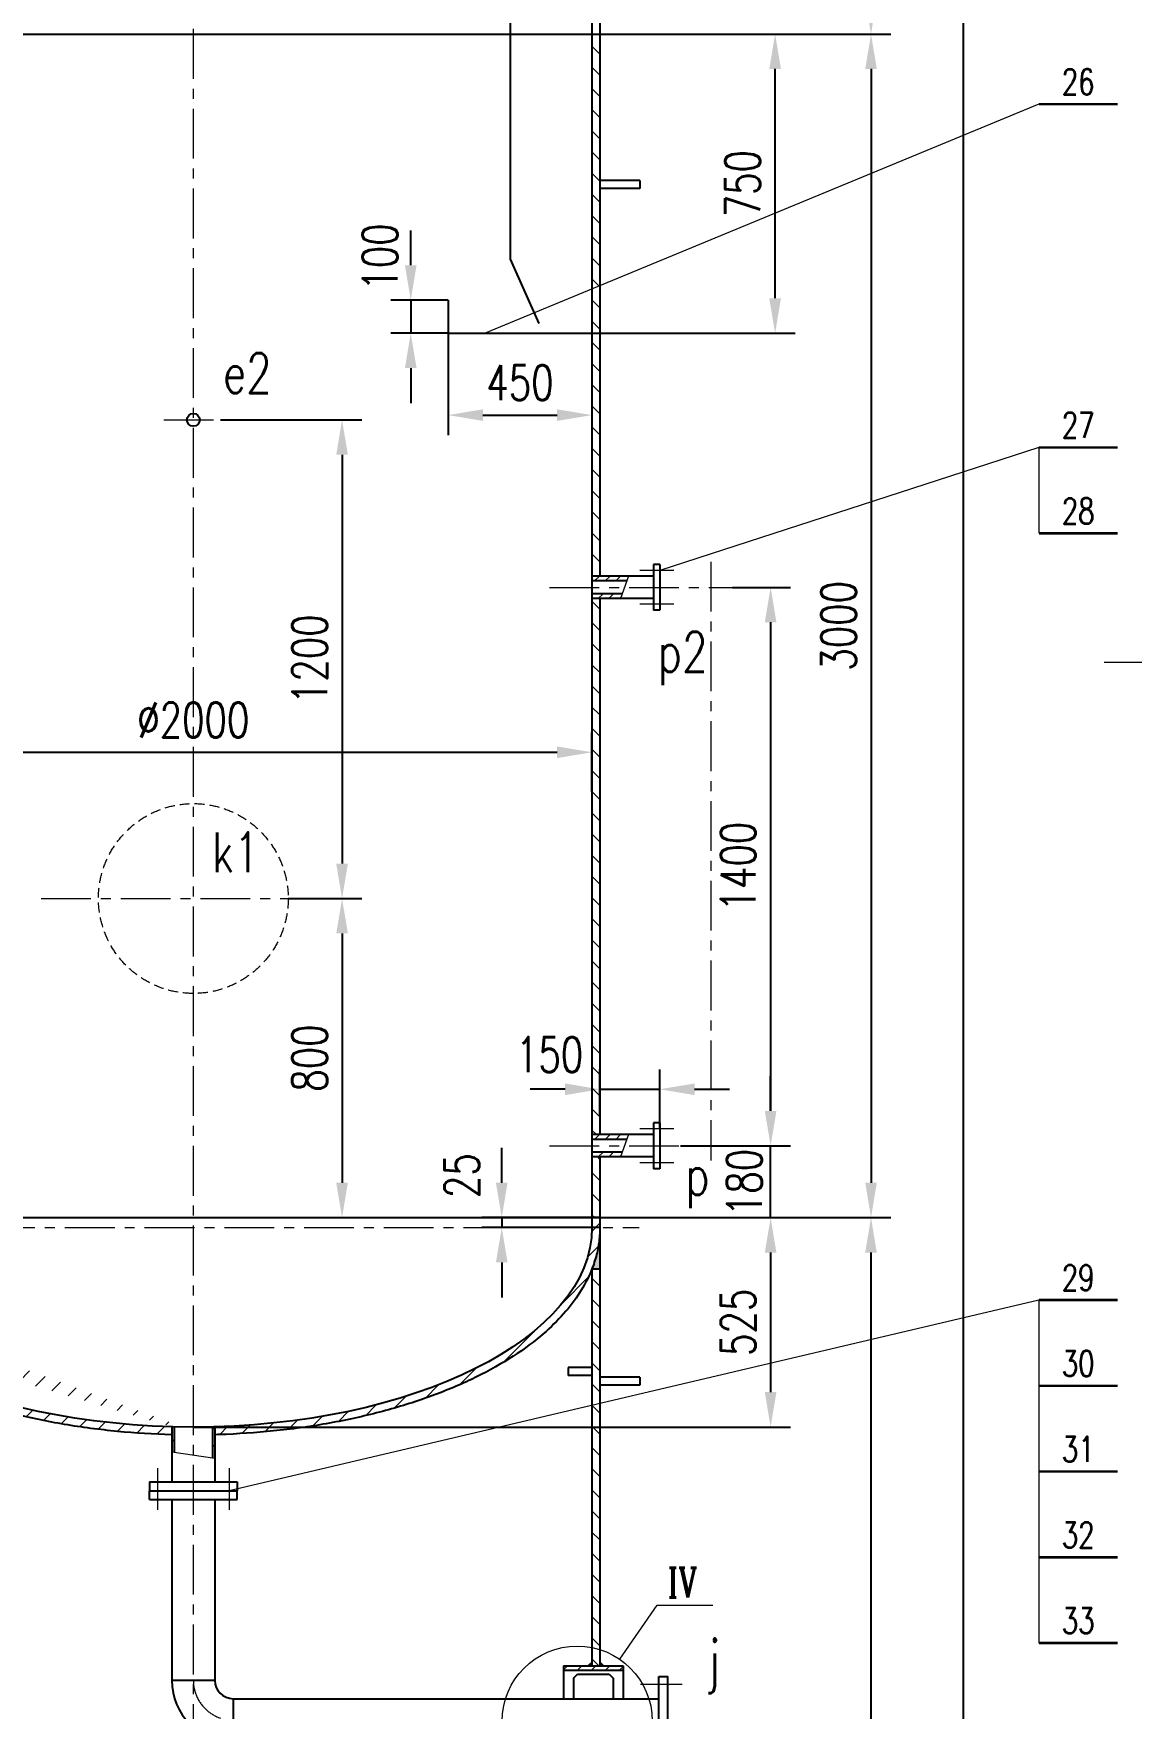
# Model space of a CAD drawing. Extents: x 3113 to 17963, y 3714 to 24739.
# Drawn here: x 6138 to 8893, y 7513 to 11713 of the extents above; entities that cross this region are included whole.
import ezdxf
from ezdxf.enums import TextEntityAlignment as Align

# ---------------------------------------------------------------- set-up
doc = ezdxf.new("R2010")
doc.units = 0
doc.header["$LTSCALE"] = 100
doc.header["$MEASUREMENT"] = 0
doc.linetypes.add('CENTER', pattern=[2, 1.25, -0.25, 0.25, -0.25])
doc.linetypes.add('HIDDEN', pattern=[0.375, 0.25, -0.125])
doc.layers.get('0').update_dxf_attribs({"linetype": 'CONTINUOUS', "lineweight": 25})
doc.layers.get('DEFPOINTS').update_dxf_attribs({"linetype": 'CONTINUOUS', "lineweight": 25})
for name, color, linetype, lineweight in [('1', 2, 'CENTER', 9), ('2', 3, 'HIDDEN', 9), ('5', 1, 'CONTINUOUS', 9), ('dim', 1, 'CONTINUOUS', 9), ('text', 2, 'CONTINUOUS', 13)]:
    doc.layers.add(name, color=color, linetype=linetype, lineweight=lineweight)
doc.styles.add('COMPLEX', font='romanc', dxfattribs={"width": 0.75, "bigfont": 'HZTXT'})
doc.styles.add('ROMANS', font='romans', dxfattribs={"width": 0.75})
doc.styles.get("Standard").update_dxf_attribs({"font": 'txt', "width": 0.75, "bigfont": 'hztxt'})
doc.dimstyles.get("Standard").update_dxf_attribs({"dimtxt": 0.18, "dimasz": 0.18, "dimexe": 0.18, "dimexo": 0.0625, "dimgap": 0.09, "dimtad": 0, "dimtih": 1, "dimtoh": 1, "dimdec": 4, "dimzin": 0, "dimdsep": 46, "dimtxsty": 'Standard', "dimcen": 0.09, "dimadec": 0, "dimazin": 0, "dimtfac": 1, "dimtdec": 4, "dimtofl": 0, "dimtmove": 0, "dimatfit": 3, "dimfxl": 0, "dimtolj": 1, "dimtzin": 0, "dimarcsym": 0})
pattern_1 = [(45, (6791.052, 32780.99), (-26.516504, 26.516504), [])]

# ---------------------------------------------------------------- blocks, each defined once
blk = doc.blocks.new('*D28')
at = {"layer": 'DEFPOINTS', "color": 0}
for p in [(7559.2, 8744), (7312.9, 8719), (7559.2, 8719)]:
    blk.add_point(p, dxfattribs=at)
at = {"layer": 'dim', "color": 0, "lineweight": -2}
for p, q in [((7312.9, 8831.5), (7312.9, 8919)), ((7559.2, 8744), (7262.9, 8744)), ((7312.9, 8744), (7312.9, 8719)), ((7559.2, 8719), (7262.9, 8719)), ((7312.9, 8631.5), (7312.9, 8544))]:
    blk.add_line(p, q, dxfattribs=at)
at = {"layer": 'dim', "color": 0}
for points in [[(7298.3, 8831.5), (7327.5, 8831.5), (7312.9, 8744)], [(7298.3, 8631.5), (7327.5, 8631.5), (7312.9, 8719)]]:
    blk.add_solid(points, dxfattribs=at)
at = {"layer": 'dim', "color": 0, "insert": (7212.7, 8849.1), "char_height": 87.5, "attachment_point": 5, "rotation": 90, "style": 'ROMANS'}
blk.add_mtext('\\A1;25', dxfattribs=at)
blk = doc.blocks.new('*D29')
at = {"layer": 'DEFPOINTS', "color": 0}
for p in [(7559.2, 8744), (6539.2, 8219), (7987.4, 8219)]:
    blk.add_point(p, dxfattribs=at)
at = {"layer": 'dim', "color": 0, "lineweight": -2}
for p, q in [((7559.2, 8744), (8037.4, 8744)), ((7987.4, 8656.5), (7987.4, 8306.5)), ((6539.2, 8219), (8037.4, 8219))]:
    blk.add_line(p, q, dxfattribs=at)
at = {"layer": 'dim', "color": 0}
for points in [[(7972.8, 8656.5), (8002, 8656.5), (7987.4, 8744)], [(7972.8, 8306.5), (8002, 8306.5), (7987.4, 8219)]]:
    blk.add_solid(points, dxfattribs=at)
at = {"layer": 'dim', "color": 0, "insert": (7906.1, 8481.5), "char_height": 87.5, "attachment_point": 5, "rotation": 90, "style": 'ROMANS'}
blk.add_mtext('\\A1;525', dxfattribs=at)
blk = doc.blocks.new('*D32')
at = {"layer": 'DEFPOINTS', "color": 0}
for p in [(7312.9, 8744), (8239.3, 8744), (8015.2, 5684)]:
    blk.add_point(p, dxfattribs=at)
at = {"layer": 'dim', "color": 0, "lineweight": -2}
for p, q in [((7312.9, 8744), (8289.3, 8744)), ((8239.3, 5771.5), (8239.3, 8656.5)), ((8015.2, 5684), (8289.3, 5684))]:
    blk.add_line(p, q, dxfattribs=at)
at = {"layer": 'dim', "color": 0}
for points in [[(8224.7, 8656.5), (8253.8, 8656.5), (8239.3, 8744)], [(8224.7, 5771.5), (8253.8, 5771.5), (8239.3, 5684)]]:
    blk.add_solid(points, dxfattribs=at)
at = {"layer": 'dim', "color": 0, "insert": (8158, 7214), "char_height": 87.5, "attachment_point": 5, "rotation": 90, "style": 'ROMANS'}
blk.add_mtext('\\A1;3060', dxfattribs=at)
blk = doc.blocks.new('*D33')
at = {"layer": 'DEFPOINTS', "color": 0}
for p in [(7761.1, 8924), (7987.4, 8924), (7936.5, 8744)]:
    blk.add_point(p, dxfattribs=at)
at = {"layer": 'dim', "color": 0, "lineweight": -2}
for p, q in [((7987.4, 9011.5), (7987.4, 9099)), ((7761.1, 8924), (8037.4, 8924)), ((7987.4, 8744), (7987.4, 8924)), ((7936.5, 8744), (8037.4, 8744)), ((7987.4, 8656.5), (7987.4, 8569))]:
    blk.add_line(p, q, dxfattribs=at)
at = {"layer": 'dim', "color": 0}
for points in [[(7972.8, 9011.5), (8002, 9011.5), (7987.4, 8924)], [(7972.8, 8656.5), (8002, 8656.5), (7987.4, 8744)]]:
    blk.add_solid(points, dxfattribs=at)
at = {"layer": 'dim', "color": 0, "insert": (7921.5, 8832), "char_height": 87.5, "attachment_point": 5, "rotation": 90, "style": 'ROMANS'}
blk.add_mtext('\\A1;180', dxfattribs=at)
blk = doc.blocks.new('*D34')
at = {"layer": 'DEFPOINTS', "color": 0}
for p in [(7709.2, 9065.7), (7559.2, 8997.1), (7709.2, 8966.5)]:
    blk.add_point(p, dxfattribs=at)
at = {"layer": 'dim', "color": 0, "lineweight": -2}
for p, q in [((7559.2, 8997.1), (7559.2, 9115.7)), ((7709.2, 8966.5), (7709.2, 9115.7)), ((7471.7, 9065.7), (7384.2, 9065.7)), ((7559.2, 9065.7), (7709.2, 9065.7)), ((7796.7, 9065.7), (7884.2, 9065.7))]:
    blk.add_line(p, q, dxfattribs=at)
at = {"layer": 'dim', "color": 0}
for points in [[(7471.7, 9080.3), (7471.7, 9051.2), (7559.2, 9065.7)], [(7796.7, 9080.3), (7796.7, 9051.2), (7709.2, 9065.7)]]:
    blk.add_solid(points, dxfattribs=at)
at = {"layer": 'dim', "color": 0, "insert": (7433, 9152.8), "char_height": 87.5, "attachment_point": 5, "style": 'ROMANS'}
blk.add_mtext('\\A1;150', dxfattribs=at)
blk = doc.blocks.new('*D36')
at = {"layer": 'DEFPOINTS', "color": 0}
for p in [(6874.9, 9544), (6874.9, 8744), (6912.3, 8744)]:
    blk.add_point(p, dxfattribs=at)
at = {"layer": 'dim', "color": 0, "lineweight": -2}
for p, q in [((6874.9, 9544), (6962.3, 9544)), ((6912.3, 9456.5), (6912.3, 8831.5)), ((6874.9, 8744), (6962.3, 8744))]:
    blk.add_line(p, q, dxfattribs=at)
at = {"layer": 'dim', "color": 0}
for points in [[(6897.7, 9456.5), (6926.9, 9456.5), (6912.3, 9544)], [(6897.7, 8831.5), (6926.9, 8831.5), (6912.3, 8744)]]:
    blk.add_solid(points, dxfattribs=at)
at = {"layer": 'dim', "color": 0, "insert": (6831, 9144), "char_height": 87.5, "attachment_point": 5, "rotation": 90, "style": 'ROMANS'}
blk.add_mtext('\\A1;800', dxfattribs=at)
blk = doc.blocks.new('*D37')
at = {"layer": 'DEFPOINTS', "color": 0}
for p in [(7539.2, 9910.6), (5539.2, 9849.8), (7539.2, 9812)]:
    blk.add_point(p, dxfattribs=at)
at = {"layer": 'dim', "color": 0, "lineweight": -2}
for p, q in [((5539.2, 9849.8), (5539.2, 9960.6)), ((7539.2, 9812), (7539.2, 9960.6)), ((5626.7, 9910.6), (7451.7, 9910.6))]:
    blk.add_line(p, q, dxfattribs=at)
at = {"layer": 'dim', "color": 0}
for points in [[(5626.7, 9925.2), (5626.7, 9896), (5539.2, 9910.6)], [(7451.7, 9925.2), (7451.7, 9896), (7539.2, 9910.6)]]:
    blk.add_solid(points, dxfattribs=at)
at = {"layer": 'dim', "color": 0, "insert": (6539.2, 9991.8), "char_height": 87.5, "attachment_point": 5, "style": 'ROMANS'}
blk.add_mtext('\\A1;%%c2000', dxfattribs=at)
blk = doc.blocks.new('*D39')
at = {"layer": 'DEFPOINTS', "color": 0}
for p in [(7892, 10324), (7892, 8924), (7987.4, 8924)]:
    blk.add_point(p, dxfattribs=at)
at = {"layer": 'dim', "color": 0, "lineweight": -2}
for p, q in [((7892, 10324), (8037.4, 10324)), ((7987.4, 10236.5), (7987.4, 9011.5)), ((7892, 8924), (8037.4, 8924))]:
    blk.add_line(p, q, dxfattribs=at)
at = {"layer": 'dim', "color": 0}
for points in [[(7972.8, 10236.5), (8002, 10236.5), (7987.4, 10324)], [(7972.8, 9011.5), (8002, 9011.5), (7987.4, 8924)]]:
    blk.add_solid(points, dxfattribs=at)
at = {"layer": 'dim', "color": 0, "insert": (7906.1, 9624), "char_height": 87.5, "attachment_point": 5, "rotation": 90, "style": 'ROMANS'}
blk.add_mtext('\\A1;1400', dxfattribs=at)
blk = doc.blocks.new('*D40')
at = {"layer": 'DEFPOINTS', "color": 0}
for p in [(6607.1, 10744), (6777.2, 9544), (6912.3, 9544)]:
    blk.add_point(p, dxfattribs=at)
at = {"layer": 'dim', "color": 0, "lineweight": -2}
for p, q in [((6607.1, 10744), (6962.3, 10744)), ((6912.3, 10656.5), (6912.3, 9631.5)), ((6777.2, 9544), (6962.3, 9544))]:
    blk.add_line(p, q, dxfattribs=at)
at = {"layer": 'dim', "color": 0}
for points in [[(6897.7, 10656.5), (6926.9, 10656.5), (6912.3, 10744)], [(6897.7, 9631.5), (6926.9, 9631.5), (6912.3, 9544)]]:
    blk.add_solid(points, dxfattribs=at)
at = {"layer": 'dim', "color": 0, "insert": (6831, 10144), "char_height": 87.5, "attachment_point": 5, "rotation": 90, "style": 'ROMANS'}
blk.add_mtext('\\A1;1200', dxfattribs=at)
blk = doc.blocks.new('*D41')
at = {"layer": 'DEFPOINTS', "color": 0}
for p in [(7334.3, 11711.2), (7998.7, 11711.2), (7539.2, 10961.2)]:
    blk.add_point(p, dxfattribs=at)
at = {"layer": 'dim', "color": 0, "lineweight": -2}
for p, q in [((7334.3, 11711.2), (8048.7, 11711.2)), ((7998.7, 11048.7), (7998.7, 11623.7)), ((7539.2, 10961.2), (8048.7, 10961.2))]:
    blk.add_line(p, q, dxfattribs=at)
at = {"layer": 'dim', "color": 0}
for points in [[(7984.1, 11623.7), (8013.3, 11623.7), (7998.7, 11711.2)], [(7984.1, 11048.7), (8013.3, 11048.7), (7998.7, 10961.2)]]:
    blk.add_solid(points, dxfattribs=at)
at = {"layer": 'dim', "color": 0, "insert": (7917.4, 11336.2), "char_height": 87.5, "attachment_point": 5, "rotation": 90, "style": 'ROMANS'}
blk.add_mtext('\\A1;750', dxfattribs=at)
blk = doc.blocks.new('*D42')
at = {"layer": 'DEFPOINTS', "color": 0}
for p in [(7178.2, 11043.9), (7084.6, 10961.2), (7178.2, 10961.2)]:
    blk.add_point(p, dxfattribs=at)
at = {"layer": 'dim', "color": 0, "lineweight": -2}
for p, q in [((7084.6, 11131.4), (7084.6, 11218.9)), ((7178.2, 11043.9), (7034.6, 11043.9)), ((7084.6, 11043.9), (7084.6, 10961.2)), ((7178.2, 10961.2), (7034.6, 10961.2)), ((7084.6, 10873.7), (7084.6, 10786.2))]:
    blk.add_line(p, q, dxfattribs=at)
at = {"layer": 'dim', "color": 0}
for points in [[(7070, 11131.4), (7099.2, 11131.4), (7084.6, 11043.9)], [(7070, 10873.7), (7099.2, 10873.7), (7084.6, 10961.2)]]:
    blk.add_solid(points, dxfattribs=at)
at = {"layer": 'dim', "color": 0, "insert": (7007.5, 11152.2), "char_height": 87.5, "attachment_point": 5, "rotation": 90, "style": 'ROMANS'}
blk.add_mtext('\\A1;100', dxfattribs=at)
blk = doc.blocks.new('*D43')
at = {"layer": 'DEFPOINTS', "color": 0}
for p in [(7178.2, 10961.2), (7539.2, 10824.9), (7539.2, 10755.9)]:
    blk.add_point(p, dxfattribs=at)
at = {"layer": 'dim', "color": 0, "lineweight": -2}
for p, q in [((7178.2, 10961.2), (7178.2, 10705.9)), ((7539.2, 10824.9), (7539.2, 10705.9)), ((7265.7, 10755.9), (7451.7, 10755.9))]:
    blk.add_line(p, q, dxfattribs=at)
at = {"layer": 'dim', "color": 0}
for points in [[(7265.7, 10770.5), (7265.7, 10741.4), (7178.2, 10755.9)], [(7451.7, 10770.5), (7451.7, 10741.4), (7539.2, 10755.9)]]:
    blk.add_solid(points, dxfattribs=at)
at = {"layer": 'dim', "color": 0, "insert": (7358.7, 10837.2), "char_height": 87.5, "attachment_point": 5, "style": 'ROMANS'}
blk.add_mtext('\\A1;450', dxfattribs=at)
blk = doc.blocks.new('*D44')
at = {"layer": 'DEFPOINTS', "color": 0}
for p in [(7334.3, 11711.2), (7312.9, 8744), (8239.3, 8744)]:
    blk.add_point(p, dxfattribs=at)
at = {"layer": 'dim', "color": 0, "lineweight": -2}
for p, q in [((7334.3, 11711.2), (8289.3, 11711.2)), ((8239.3, 11623.7), (8239.3, 8831.5)), ((7312.9, 8744), (8289.3, 8744))]:
    blk.add_line(p, q, dxfattribs=at)
at = {"layer": 'dim', "color": 0}
for points in [[(8224.7, 11623.7), (8253.8, 11623.7), (8239.3, 11711.2)], [(8224.7, 8831.5), (8253.8, 8831.5), (8239.3, 8744)]]:
    blk.add_solid(points, dxfattribs=at)
at = {"layer": 'dim', "color": 0, "insert": (8158, 10227.6), "char_height": 87.5, "attachment_point": 5, "rotation": 90, "style": 'ROMANS'}
blk.add_mtext('\\A1;3000', dxfattribs=at)
blk = doc.blocks.new('*D50')
at = {"layer": 'DEFPOINTS', "color": 0}
for p in [(7334.2, 12156.2), (8239.3, 12156.2), (7334.3, 11711.2)]:
    blk.add_point(p, dxfattribs=at)
at = {"layer": 'dim', "color": 0, "lineweight": -2}
for p, q in [((7334.2, 12156.2), (8269.3, 12156.2)), ((8239.3, 11763.7), (8239.3, 12103.7)), ((7334.3, 11711.2), (8269.3, 11711.2))]:
    blk.add_line(p, q, dxfattribs=at)
at = {"layer": 'dim', "color": 0}
for points in [[(8230.5, 12103.7), (8248, 12103.7), (8239.3, 12156.2)], [(8230.5, 11763.7), (8248, 11763.7), (8239.3, 11711.2)]]:
    blk.add_solid(points, dxfattribs=at)
at = {"layer": 'dim', "color": 0, "insert": (8172.5, 11938.6), "char_height": 52.5, "attachment_point": 5, "rotation": 90, "style": 'ROMANS'}
blk.add_mtext('\\A1;450x9(=4050)', dxfattribs=at)
blk = doc.blocks.new('*D67')
at = {"layer": 'DEFPOINTS', "color": 0}
for p in [(7612.7, 21813), (7959.8, 5684), (8470.1, 5684)]:
    blk.add_point(p, dxfattribs=at)
at = {"layer": 'dim', "color": 0, "lineweight": -2}
for p, q in [((7612.7, 21813), (8520.1, 21813)), ((8470.1, 21725.5), (8470.1, 5771.5)), ((7959.8, 5684), (8520.1, 5684))]:
    blk.add_line(p, q, dxfattribs=at)
at = {"layer": 'dim', "color": 0}
for points in [[(8455.5, 21725.5), (8484.7, 21725.5), (8470.1, 21813)], [(8455.5, 5771.5), (8484.7, 5771.5), (8470.1, 5684)]]:
    blk.add_solid(points, dxfattribs=at)
at = {"layer": 'dim', "color": 0, "insert": (8388.9, 13748.5), "char_height": 87.5, "attachment_point": 5, "rotation": 90, "style": 'ROMANS'}
blk.add_mtext('\\A1;40535', dxfattribs=at)

msp = doc.modelspace()

# ---------------------------------------------------------------- hatches: boundary and pattern name
at = {"layer": '5'}
h = msp.add_hatch(color=256, dxfattribs=at)
edge = h.paths.add_edge_path()
edge.add_spline(control_points=[(7542.1, 8623.2), (7547.3, 8637.7), (7551.4, 8652.5), (7557.6, 8684.4), (7559.2, 8701.7), (7559.2, 8719)], knot_values=[6.10422, 6.10422, 6.10422, 6.10422, 6.1872, 6.1872, 6.283185, 6.283185, 6.283185, 6.283185], degree=3, periodic=0)
edge.add_line((7559.2, 8719), (7559.2, 8623.2))
edge.add_line((7559.2, 8623.2), (7542.1, 8623.2))
edge = h.paths.add_edge_path()
edge.add_line((7559.2, 8623.2), (7559.2, 8615.7))
edge.add_line((7559.2, 8615.7), (7539.2, 8615.7))
edge.add_spline(control_points=[(7539.2, 8615.7), (7540.2, 8618.2), (7541.2, 8620.7), (7542.1, 8623.2)], knot_values=[6.089889, 6.089889, 6.089889, 6.089889, 6.10422, 6.10422, 6.10422, 6.10422], degree=3, periodic=0)
edge.add_line((7542.1, 8623.2), (7559.2, 8623.2))
at = {"layer": 'dim'}
h = msp.add_hatch(dxfattribs=at)
h.set_pattern_fill('ANSI31', color=256, scale=150, style=0)
h.set_pattern_definition([(45, (3234.376, -7495.028), (-13.258252, 13.258252), [])])
h.paths.add_polyline_path([(7539.2, 10352), (7539.2, 10340), (7626.9, 10340), (7631.2, 10352)])
h.paths.add_polyline_path([(7539.2, 10308), (7539.2, 10296), (7610.9, 10296), (7615.3, 10308)])
h = msp.add_hatch(dxfattribs=at)
h.set_pattern_fill('ANSI31', color=256, scale=150, style=0)
h.set_pattern_definition([(45, (3234.376, -8895.028), (-13.258252, 13.258252), [])])
h.paths.add_polyline_path([(7539.2, 8952), (7539.2, 8940), (7626.9, 8940), (7631.2, 8952)])
h.paths.add_polyline_path([(7539.2, 8908), (7539.2, 8896), (7610.9, 8896), (7615.3, 8908)])
h = msp.add_hatch(dxfattribs=at)
h.set_pattern_fill('ANSI31', color=256, scale=300, style=0)
h.set_pattern_definition(pattern_1)
h.paths.add_polyline_path([(5539.2, 8719), (5539.2, 8744), (5519.2, 8744), (5519.2, 8719)])
edge = h.paths.add_edge_path()
edge.add_ellipse((6539.2, 8719), major_axis=(-1000, 0), ratio=0.5, start_angle=16.9695, end_angle=86.9045, ccw=False)
edge.add_arc((5533.8, 8685), 122.2, 284.0189, 293.6262, ccw=False)
edge.add_spline(control_points=[(5563.4, 8566.5), (5564.1, 8565.2), (5564.9, 8564), (5579.5, 8540), (5596.5, 8517.7), (5635.9, 8474.9), (5658.4, 8454.3), (5708.5, 8415), (5736.2, 8396.2), (5796, 8360.9), (5828.2, 8344.3), (5896.7, 8313.5), (5933, 8299.3), (6009, 8273.5), (6048.6, 8262), (6130.7, 8241.6), (6173, 8232.8), (6259.7, 8218.2), (6304, 8212.4), (6393.8, 8203.7), (6439.2, 8201), (6485, 8199.7), (6485.1, 8199.7), (6485.2, 8199.7)], knot_values=[4.765879, 4.765879, 4.765879, 4.765879, 4.773094, 4.773094, 4.908765, 4.908765, 5.044436, 5.044436, 5.180107, 5.180107, 5.315779, 5.315779, 5.45145, 5.45145, 5.587121, 5.587121, 5.722792, 5.722792, 5.858464, 5.858464, 5.994135, 5.994135, 5.99455, 5.99455, 5.99455, 5.99455], degree=3, periodic=0)
edge.add_line((6485.2, 8199.7), (6485.2, 8219.7))
h = msp.add_hatch(dxfattribs=at)
h.set_pattern_fill('ANSI31', color=256, scale=300, style=0)
h.set_pattern_definition(pattern_1)
edge = h.paths.add_edge_path()
edge.add_spline(control_points=[(6593.2, 8199.7), (6602.7, 8200), (6612.2, 8200.3), (6667.3, 8202.6), (6712.5, 8206), (6801.8, 8215.8), (6845.8, 8222.3), (6931.6, 8238.1), (6973.5, 8247.5), (7054.4, 8269), (7093.4, 8281.1), (7167.9, 8308), (7203.4, 8322.7), (7270.2, 8354.4), (7301.6, 8371.5), (7359.5, 8407.7), (7386.1, 8426.8), (7429.2, 8462.8), (7446.6, 8479.3), (7477.9, 8513.3), (7491.9, 8530.9), (7515.9, 8566.7), (7526.1, 8585.1), (7536, 8607.8), (7537.7, 8611.7), (7539.2, 8615.7)], knot_values=[3.334889, 3.334889, 3.334889, 3.334889, 3.363164, 3.363164, 3.498836, 3.498836, 3.634507, 3.634507, 3.770178, 3.770178, 3.905849, 3.905849, 4.04152, 4.04152, 4.177192, 4.177192, 4.312863, 4.312863, 4.420662, 4.420662, 4.528461, 4.528461, 4.63626, 4.63626, 4.658899, 4.658899, 4.658899, 4.658899], degree=3, periodic=0)
edge.add_spline(control_points=[(7539.2, 8615.7), (7542.6, 8624.3), (7545.6, 8633), (7551.8, 8654.4), (7554.6, 8667.3), (7558.3, 8693.1), (7559.2, 8706), (7559.2, 8719)], knot_values=[3.141593, 3.141593, 3.141593, 3.141593, 3.190932, 3.190932, 3.262911, 3.262911, 3.334889, 3.334889, 3.334889, 3.334889], degree=3, periodic=0)
edge.add_line((7559.2, 8719), (7539.2, 8719))
edge.add_ellipse((6539.2, 8719), major_axis=(-1000, 0), ratio=0.5, start_angle=93.0955, end_angle=180, ccw=False)
edge.add_line((6593.2, 8219.7), (6593.2, 8199.7))
h.paths.add_polyline_path([(7559.2, 8744), (7539.2, 8744), (7539.2, 8719), (7559.2, 8719)])
h = msp.add_hatch(dxfattribs=at)
h.set_pattern_fill('ANSI31', color=256, scale=250, angle=90, style=0)
h.set_pattern_definition([(135, (-5641.64, 28579.807), (-22.097087, -22.097087), [])])
h.paths.add_polyline_path([(6491.2, 8219), (6485.2, 8219), (6485.2, 8156.5), (6491.2, 8155.7)])
h.paths.add_polyline_path([(6593.2, 8219), (6587.2, 8219), (6587.2, 8141.6), (6593.2, 8140.7)])
h = msp.add_hatch(dxfattribs=at)
h.set_pattern_fill('ANSI31', color=256, scale=200, style=0)
h.set_pattern_definition([(45, (2778.22, 28447.086), (-17.67767, 17.67767), [])])
h.paths.add_polyline_path([(7467.6, 7620.5), (7467.6, 7609.5), (7617.6, 7609.5), (7617.6, 7620.5)])

# ---------------------------------------------------------------- linework, layer by layer
for p, q in [((7539.2, 11930.1), (7539.2, 8719)), ((7559.2, 11930.1), (7559.2, 10352)), ((7334.3, 11789.3), (7334.3, 11146.5)), ((5785.3, 11711.2), (7334.3, 11711.2)), ((5977.6, 11711.2), (7334.3, 11711.2)), ((7659.2, 11344), (7559.2, 11344)), ((7659.2, 11344), (7659.2, 11324)), ((7659.2, 11324), (7559.2, 11324)), ((7334.3, 11146.5), (7406, 10985.2)), ((7178.2, 11043.9), (7178.2, 10961.2)), ((7178.2, 10961.2), (7539.2, 10961.2)), ((7709.2, 10381.5), (7693.2, 10381.5)), ((7693.2, 10381.5), (7693.2, 10266.5)), ((7709.2, 10381.5), (7709.2, 10266.5)), ((7693.2, 10352), (7539.2, 10352)), ((7626.9, 10340), (7539.2, 10340)), ((7626.9, 10340), (7539.2, 10340)), ((7615.3, 10308), (7539.2, 10308)), ((7615.3, 10308), (7539.2, 10308)), ((7693.2, 10296), (7539.2, 10296)), ((7559.2, 10296), (7559.2, 8952)), ((7709.2, 10266.5), (7693.2, 10266.5)), ((7693.2, 8952), (7539.2, 8952)), ((7693.2, 8981.5), (7693.2, 8866.5)), ((7709.2, 8981.5), (7693.2, 8981.5)), ((7709.2, 8981.5), (7709.2, 8866.5)), ((7626.9, 8940), (7539.2, 8940)), ((7615.3, 8908), (7539.2, 8908)), ((7693.2, 8896), (7539.2, 8896)), ((7559.2, 8896), (7559.2, 8668.5)), ((7709.2, 8866.5), (7693.2, 8866.5)), ((7559.2, 8840.1), (7559.2, 7620.5)), ((5519.2, 8744), (7559.2, 8744)), ((7539.2, 8615.7), (7539.2, 7620.5)), ((7539.2, 8615.7), (7559.2, 8615.7)), ((7539.2, 8368.6), (7479.2, 8368.6)), ((7479.2, 8368.6), (7479.2, 8348.6)), ((7539.2, 8348.6), (7479.2, 8348.6)), ((7659.2, 8344), (7559.2, 8344)), ((7659.2, 8324), (7559.2, 8324)), ((7659.2, 8344), (7659.2, 8324)), ((6485.2, 8219.7), (6485.2, 8081.3)), ((6491.2, 8219.6), (6491.2, 8155.7)), ((6587.2, 8219.6), (6587.2, 8141.6)), ((6593.2, 8219.7), (6593.2, 8081.3)), ((6429.2, 8081.3), (6649.2, 8081.3)), ((6429.2, 8081.3), (6429.2, 8059.3)), ((6649.2, 8081.3), (6649.2, 8059.3)), ((6429.2, 8037.3), (6429.2, 8059.3)), ((6429.2, 8059.3), (6649.2, 8059.3)), ((6429.2, 8037.3), (6649.2, 8037.3)), ((6429.3, 8059.3), (6649.2, 8059.3)), ((6485.2, 8037.3), (6485.2, 7584)), ((6593.2, 8037.3), (6593.2, 7584)), ((6649.2, 8037.3), (6649.2, 8059.3)), ((7467.6, 7620.5), (7617.6, 7620.5)), ((7467.6, 7620.5), (7467.6, 7538)), ((7467.6, 7609.5), (7617.6, 7609.5)), ((7617.6, 7620.5), (7617.6, 7538)), ((6485.2, 7584), (6593.2, 7584)), ((7492.6, 7589.5), (7502.6, 7599.5)), ((7492.6, 7589.5), (7492.6, 7538)), ((7502.6, 7599.5), (7582.6, 7599.5)), ((7582.6, 7599.5), (7592.6, 7589.5)), ((7592.6, 7589.5), (7592.6, 7538)), ((7707.2, 7594), (7729.2, 7594)), ((7707.2, 7374), (7707.2, 7594)), ((7729.2, 7374), (7729.2, 7594)), ((7729.2, 7374), (7729.2, 7594)), ((6639.2, 7538), (7707.2, 7538)), ((6639.2, 7538), (6639.2, 7430))]:
    msp.add_line(p, q)
msp.add_circle((6539.2, 10744), 16)
for radius in [154, 46]:
    msp.add_arc((6639.2, 7584), radius, 180, 270)
at = {"extrusion": (0, 0, -1)}
msp.add_ellipse((6539.2, 8719), major_axis=(-1000, 0), ratio=0.5, start_param=3.141593, end_param=6.283185, dxfattribs=at)
for points, knots in [([(6485.2, 8199.7), (6485.1, 8199.7), (6485, 8199.7), (6439.2, 8201), (6393.8, 8203.7), (6304, 8212.4), (6259.7, 8218.2), (6173, 8232.8), (6130.7, 8241.6), (6048.6, 8262), (6009, 8273.5), (5933, 8299.3), (5896.7, 8313.5), (5828.2, 8344.3), (5796, 8360.9), (5736.2, 8396.2), (5708.5, 8415), (5658.4, 8454.3), (5635.9, 8474.9), (5596.5, 8517.7), (5579.5, 8540), (5555.3, 8579.7), (5546.7, 8596.8), (5532.8, 8631.7), (5527.6, 8649.4), (5520.9, 8684.4), (5519.2, 8701.7), (5519.2, 8719)], [4.765879, 4.765879, 4.765879, 4.765879, 4.766295, 4.766295, 4.901966, 4.901966, 5.037637, 5.037637, 5.173309, 5.173309, 5.30898, 5.30898, 5.444651, 5.444651, 5.580322, 5.580322, 5.715994, 5.715994, 5.851665, 5.851665, 5.987336, 5.987336, 6.087268, 6.087268, 6.1872, 6.1872, 6.283185, 6.283185, 6.283185, 6.283185]), ([(7559.2, 8719), (7559.2, 8706), (7558.3, 8693.1), (7554.6, 8667.3), (7551.8, 8654.4), (7544.4, 8629), (7539.8, 8616.3), (7526.1, 8585.1), (7515.9, 8566.7), (7491.9, 8530.9), (7477.9, 8513.3), (7446.6, 8479.3), (7429.2, 8462.8), (7386.1, 8426.8), (7359.5, 8407.7), (7301.6, 8371.5), (7270.2, 8354.4), (7203.4, 8322.7), (7167.9, 8308), (7093.4, 8281.1), (7054.4, 8269), (6973.5, 8247.5), (6931.6, 8238.1), (6845.8, 8222.3), (6801.8, 8215.8), (6712.5, 8206), (6667.3, 8202.6), (6612.2, 8200.3), (6602.7, 8200), (6593.2, 8199.7)], [3.141593, 3.141593, 3.141593, 3.141593, 3.213571, 3.213571, 3.28555, 3.28555, 3.357528, 3.357528, 3.465327, 3.465327, 3.573126, 3.573126, 3.680925, 3.680925, 3.816596, 3.816596, 3.952267, 3.952267, 4.087939, 4.087939, 4.22361, 4.22361, 4.359281, 4.359281, 4.494952, 4.494952, 4.630624, 4.630624, 4.658899, 4.658899, 4.658899, 4.658899])]:
    msp.add_open_spline(points, degree=3, knots=knots)
at = {"layer": '1'}
for p, q in [((6539.2, 21924), (6539.2, 6201.2)), ((6465.1, 10744), (6607.1, 10744)), ((7837.3, 10388.4), (7837.3, 8886.8)), ((7744.6, 10366.5), (7659.2, 10366.5)), ((7432.5, 10324), (8031.4, 10324)), ((7744.6, 10281.5), (7659.2, 10281.5)), ((6157.1, 9544), (6960.4, 9544)), ((7744.6, 8966.5), (7659.2, 8966.5)), ((7432.5, 8924), (7761.1, 8924)), ((7744.6, 8881.5), (7659.2, 8881.5)), ((5417, 8719), (7657.8, 8719)), ((6449.2, 8115.9), (6449.2, 8011.1)), ((6629.2, 8115.9), (6629.2, 8011.1)), ((7660.9, 7574), (7765.6, 7574))]:
    msp.add_line(p, q, dxfattribs=at)
msp.add_arc((6639.2, 7584), 100, 180, 270, dxfattribs=at)
at = {"layer": '2'}
msp.add_circle((6539.2, 9544), 238, dxfattribs=at)
at = {"layer": '5'}
for p, q in [((8660.3, 11535.3), (7271.4, 10961.2)), ((8660.3, 10674.7), (7709.2, 10366.5)), ((8660.3, 10674.7), (8660.3, 10459.7)), ((9388.9, 10135.3), (8823.8, 10135.3)), ((8660.3, 8537.4), (6629.2, 8059.3)), ((8660.3, 8537.4), (8660.3, 7677.4))]:
    msp.add_line(p, q, dxfattribs=at)
msp.add_lwpolyline([(6485.2, 8156.5), (6593.2, 8140.7)], dxfattribs=at)
for points in [[(7539.2, 7620.5), (7539.2, 7632.2), (7527.2, 7620.5)], [(7559.2, 7620.5), (7559.2, 7632.2), (7571.2, 7620.5)]]:
    msp.add_solid(points, dxfattribs=at)
at = {"layer": 'dim'}
for p, q in [((7559.2, 11660.9), (7539.2, 11680.9)), ((7559.2, 11607.8), (7539.2, 11627.8)), ((7559.2, 11554.8), (7539.2, 11574.8)), ((7559.2, 11501.8), (7539.2, 11521.8)), ((7559.2, 11448.7), (7539.2, 11468.7)), ((7559.2, 11395.7), (7539.2, 11415.7)), ((7559.2, 11342.7), (7539.2, 11362.7)), ((7559.2, 11289.6), (7539.2, 11309.6)), ((7559.2, 11236.6), (7539.2, 11256.6)), ((7559.2, 11183.6), (7539.2, 11203.6)), ((7559.2, 11130.5), (7539.2, 11150.5)), ((7559.2, 11077.5), (7539.2, 11097.5)), ((7559.2, 11024.5), (7539.2, 11044.5)), ((7559.2, 10971.4), (7539.2, 10991.4)), ((7559.2, 10918.4), (7539.2, 10938.4)), ((7559.2, 10865.4), (7539.2, 10885.4)), ((7559.2, 10812.3), (7539.2, 10832.3)), ((7559.2, 10759.3), (7539.2, 10779.3)), ((7559.2, 10706.3), (7539.2, 10726.3)), ((7559.2, 10653.2), (7539.2, 10673.2)), ((7559.2, 10600.2), (7539.2, 10620.2)), ((7559.2, 10547.2), (7539.2, 10567.2)), ((7559.2, 10494.1), (7539.2, 10514.1)), ((7559.2, 10441.1), (7539.2, 10461.1)), ((7559.2, 10388.1), (7539.2, 10408.1)), ((7542.3, 10352), (7539.2, 10355)), ((7631.2, 10352), (7610.9, 10296)), ((7559.2, 10269.3), (7539.2, 10289.3)), ((7559.2, 10216.2), (7539.2, 10236.2)), ((7559.2, 10163.2), (7539.2, 10183.2)), ((7559.2, 10110.2), (7539.2, 10130.2)), ((7559.2, 10057.1), (7539.2, 10077.1)), ((7559.2, 10004.1), (7539.2, 10024.1)), ((7559.2, 9951.1), (7539.2, 9971.1)), ((7559.2, 9898), (7539.2, 9918)), ((7559.2, 9845), (7539.2, 9865)), ((7559.2, 9792), (7539.2, 9812)), ((7559.2, 9738.9), (7539.2, 9758.9)), ((7559.2, 9685.9), (7539.2, 9705.9)), ((7559.2, 9632.9), (7539.2, 9652.9)), ((7559.2, 9579.8), (7539.2, 9599.8)), ((7559.2, 9526.8), (7539.2, 9546.8)), ((7559.2, 9473.8), (7539.2, 9493.8)), ((7559.2, 9420.7), (7539.2, 9440.7)), ((7559.2, 9367.7), (7539.2, 9387.7)), ((7559.2, 9314.7), (7539.2, 9334.7)), ((7559.2, 9261.6), (7539.2, 9281.6)), ((7559.2, 9208.6), (7539.2, 9228.6)), ((7559.2, 9155.6), (7539.2, 9175.6)), ((7559.2, 9102.5), (7539.2, 9122.5)), ((7559.2, 9049.5), (7539.2, 9069.5)), ((7559.2, 8996.5), (7539.2, 9016.5)), ((7550.7, 8952), (7539.2, 8963.4)), ((7631.2, 8952), (7610.9, 8896)), ((7559.2, 8890.4), (7553.6, 8896)), ((7559.2, 8837.4), (7539.2, 8857.4)), ((7559.2, 8784.3), (7539.2, 8804.3)), ((7546.5, 8744), (7539.2, 8751.3)), ((7559.2, 8572.2), (7539.2, 8592.2)), ((7559.2, 8519.2), (7539.2, 8539.2)), ((7559.2, 8466.2), (7539.2, 8486.2)), ((7559.2, 8413.1), (7539.2, 8433.1)), ((7559.2, 8360.1), (7539.2, 8380.1)), ((7559.2, 8307.1), (7539.2, 8327.1)), ((7559.2, 8254), (7539.2, 8274)), ((7559.2, 8201), (7539.2, 8221)), ((7559.2, 8148), (7539.2, 8168)), ((7559.2, 8094.9), (7539.2, 8114.9)), ((7559.2, 8041.9), (7539.2, 8061.9)), ((7559.2, 7988.9), (7539.2, 8008.9)), ((7559.2, 7935.8), (7539.2, 7955.8)), ((7559.2, 7882.8), (7539.2, 7902.8)), ((7559.2, 7829.8), (7539.2, 7849.8)), ((7559.2, 7776.7), (7539.2, 7796.7)), ((7609.2, 7636.7), (7702.8, 7772.3)), ((7702.8, 7772.3), (7842.3, 7772.3)), ((7559.2, 7723.7), (7539.2, 7743.7)), ((7559.2, 7670.7), (7539.2, 7690.7)), ((7556.4, 7620.5), (7539.2, 7637.6))]:
    msp.add_line(p, q, dxfattribs=at)
msp.add_circle((7502.2, 7481.8), 188.2, dxfattribs=at)
at = {"layer": 'text', "const_width": 6.4}
for points in [[(8660.3, 11535.3), (8857.8, 11535.3)], [(8660.3, 10674.7), (8857.8, 10674.7)], [(8660.3, 10459.7), (8857.8, 10459.7)], [(8660.3, 8537.4), (8857.8, 8537.4)], [(8660.3, 8322.4), (8857.8, 8322.4)], [(8660.3, 8107.4), (8857.8, 8107.4)], [(8660.3, 7892.4), (8857.8, 7892.4)], [(8660.3, 7677.4), (8857.8, 7677.4)]]:
    msp.add_lwpolyline(points, dxfattribs=at)

# ---------------------------------------------------------------- texts
at = {"layer": '5', "char_height": 100, "width": 478.2, "attachment_point": 1, "style": 'ROMANS'}
for s, insert in [('e2', (6613.8, 10911.3)), ('p2', (7704.2, 10212.2)), ('k1', (6586, 9709.9)), ('p', (7773.6, 8900.8)), ('j', (7828, 7684.8))]:
    msp.add_mtext(s, dxfattribs=dict(at, insert=insert))
at = {"layer": 'dim', "style": 'COMPLEX', "width": 0.75}
msp.add_text('IV', height=75, dxfattribs=at).set_placement((7729.1, 7791.4))
at = {"layer": 'text', "style": 'ROMANS', "width": 0.75}
for s, p in [('26', (8759, 11591.3)), ('27', (8759, 10730.7)), ('28', (8759, 10515.7)), ('29', (8759, 8593.4)), ('30', (8759, 8378.4)), ('31', (8759, 8163.4)), ('32', (8759, 7948.4)), ('33', (8759, 7733.4))]:
    msp.add_text(s, height=64, dxfattribs=at).set_placement(p, align=Align.MIDDLE)

# ---------------------------------------------------------------- dimensions: what is measured, and where the dimension line sits
at = {"layer": 'dim'}
for base, p1, p2, text, picture, middle in [((8470.1, 5684), (7612.7, 21813), (7959.8, 5684), '40535', '*D67', (8388.9, 13748.5)), ((8239.3, 8744), (7334.3, 11711.2), (7312.9, 8744), '3000', '*D44', (8158, 10227.6))]:
    dim = msp.add_linear_dim(base=base, p1=p1, p2=p2, angle=90, text=text, dimstyle='Standard', override={"dimscale": 25, "dimtxt": 3.5, "dimasz": 3.5, "dimexe": 2, "dimexo": 0, "dimgap": 1.5, "dimtad": 1, "dimtih": 0, "dimtoh": 0, "dimdec": 0, "dimtxsty": 'ROMANS', "dimtdec": 0, "dimtofl": 1, "dimtmove": 2}, dxfattribs=at)
    dim.commit()
    dim.dimension.update_dxf_attribs({"geometry": picture, "text_midpoint": middle})
for base, p1, p2, text, override, picture, middle in [((8239.3, 12156.2), (7334.3, 11711.2), (7334.2, 12156.2), '450x9(=4050)', {"dimscale": 15, "dimtxt": 3.5, "dimasz": 3.5, "dimexe": 2, "dimexo": 0, "dimgap": 1.5, "dimtad": 1, "dimtih": 0, "dimtoh": 0, "dimdec": 0, "dimtxsty": 'ROMANS', "dimtdec": 0, "dimtofl": 1, "dimtmove": 2}, '*D50', (8172.5, 11938.6)), ((7084.6, 10961.2), (7178.2, 11043.9), (7178.2, 10961.2), '100', {"dimscale": 25, "dimtxt": 3.5, "dimasz": 3.5, "dimexe": 2, "dimexo": 0, "dimgap": 1.5, "dimtad": 1, "dimtih": 0, "dimtoh": 0, "dimdec": 0, "dimtxsty": 'ROMANS', "dimtdec": 0, "dimtofl": 1, "dimtmove": 2}, '*D42', (7007.5, 11152.2))]:
    dim = msp.add_linear_dim(base=base, p1=p1, p2=p2, angle=90, text=text, dimstyle='Standard', override=override, dxfattribs=at)
    dim.commit()
    dim.dimension.update_dxf_attribs({"geometry": picture, "text_midpoint": middle, "dimtype": 160})
for base, p1, p2, picture, middle in [((7998.7, 11711.2), (7539.2, 10961.2), (7334.3, 11711.2), '*D41', (7917.4, 11336.2)), ((6912.3, 9544), (6607.1, 10744), (6777.2, 9544), '*D40', (6831, 10144)), ((7987.4, 8924), (7892, 10324), (7892, 8924), '*D39', (7906.1, 9624)), ((6912.3, 8744), (6874.9, 9544), (6874.9, 8744), '*D36', (6831, 9144)), ((7987.4, 8219), (7559.2, 8744), (6539.2, 8219), '*D29', (7906.1, 8481.5)), ((8239.3, 8744), (8015.2, 5684), (7312.9, 8744), '*D32', (8158, 7214))]:
    dim = msp.add_linear_dim(base=base, p1=p1, p2=p2, angle=90, dimstyle='Standard', override={"dimscale": 25, "dimtxt": 3.5, "dimasz": 3.5, "dimexe": 2, "dimexo": 0, "dimgap": 1.5, "dimtad": 1, "dimtih": 0, "dimtoh": 0, "dimdec": 0, "dimtxsty": 'ROMANS', "dimtdec": 0, "dimtofl": 1, "dimtmove": 2}, dxfattribs=at)
    dim.commit()
    dim.dimension.update_dxf_attribs({"geometry": picture, "text_midpoint": middle})
for base, p1, p2, text, picture, middle in [((7539.2, 10755.9), (7178.2, 10961.2), (7539.2, 10824.9), '450', '*D43', (7358.7, 10837.2)), ((7539.2, 9910.6), (5539.2, 9849.8), (7539.2, 9812), '%%c2000', '*D37', (6539.2, 9991.8))]:
    dim = msp.add_linear_dim(base=base, p1=p1, p2=p2, text=text, dimstyle='Standard', override={"dimscale": 25, "dimtxt": 3.5, "dimasz": 3.5, "dimexe": 2, "dimexo": 0, "dimgap": 1.5, "dimtad": 1, "dimtih": 0, "dimtoh": 0, "dimdec": 0, "dimtxsty": 'ROMANS', "dimtdec": 0, "dimtofl": 1, "dimtmove": 2}, dxfattribs=at)
    dim.commit()
    dim.dimension.update_dxf_attribs({"geometry": picture, "text_midpoint": middle})
dim = msp.add_linear_dim(base=(7709.2, 9065.7), p1=(7559.2, 8997.1), p2=(7709.2, 8966.5), dimstyle='Standard', override={"dimscale": 25, "dimtxt": 3.5, "dimasz": 3.5, "dimexe": 2, "dimexo": 0, "dimgap": 1.5, "dimtad": 1, "dimtih": 0, "dimtoh": 0, "dimdec": 0, "dimtxsty": 'ROMANS', "dimtdec": 0, "dimtofl": 1, "dimtmove": 2}, dxfattribs=at)
dim.commit()
dim.dimension.update_dxf_attribs({"geometry": '*D34', "text_midpoint": (7433, 9152.8), "dimtype": 160})
for base, p1, p2, picture, middle in [((7987.4, 8924), (7936.5, 8744), (7761.1, 8924), '*D33', (7921.5, 8832)), ((7312.9, 8719), (7559.2, 8744), (7559.2, 8719), '*D28', (7212.7, 8849.1))]:
    dim = msp.add_linear_dim(base=base, p1=p1, p2=p2, angle=90, dimstyle='Standard', override={"dimscale": 25, "dimtxt": 3.5, "dimasz": 3.5, "dimexe": 2, "dimexo": 0, "dimgap": 1.5, "dimtad": 1, "dimtih": 0, "dimtoh": 0, "dimdec": 0, "dimtxsty": 'ROMANS', "dimtdec": 0, "dimtofl": 1, "dimtmove": 2}, dxfattribs=at)
    dim.commit()
    dim.dimension.update_dxf_attribs({"geometry": picture, "text_midpoint": middle, "dimtype": 160})

doc.saveas('drawing.dxf')
